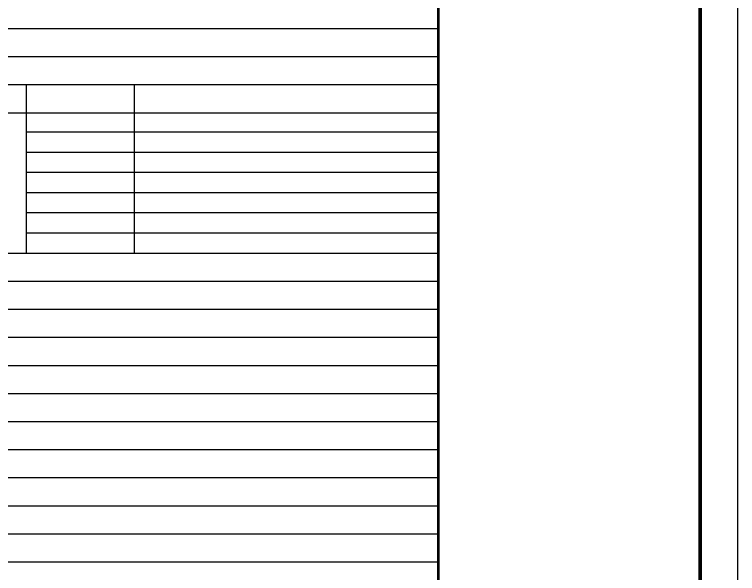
# Model space of a CAD drawing. Extents: x 1188826 to 1909461, y 608442 to 1651179.
# Drawn here: x 1343745 to 1363065, y 1483598 to 1498535 of the extents above; entities that cross this region are included whole.
import ezdxf

# ---------------------------------------------------------------- set-up
doc = ezdxf.new("R2010")
doc.units = 0
doc.header["$LTSCALE"] = 1000
doc.header["$MEASUREMENT"] = 0
doc.layers.add('Defpoint', color=7, linetype='Continuous')
doc.layers.add('图框', color=140, linetype='Continuous')

# ---------------------------------------------------------------- blocks, each defined once
blk = doc.blocks.new('tq123')
at = {"layer": '图框', "const_width": 70}
blk.add_lwpolyline([(-6995, 0), (-6995, 57400)], dxfattribs=at)

msp = doc.modelspace()

# ---------------------------------------------------------------- linework, layer by layer
at = {"layer": 'Defpoint', "color": 252}
for p, q in [((1355065, 1525160), (1355065, 1469660)), ((1281465, 1498160), (1355065, 1498160)), ((1281465, 1497410), (1355065, 1497410)), ((1281465, 1496660), (1355065, 1496660)), ((1344059, 1496660), (1344059, 1492160)), ((1346940, 1496660), (1346940, 1492160)), ((1339964, 1495910), (1355065, 1495910)), ((1344059, 1495400), (1355065, 1495400)), ((1344059, 1494860), (1355065, 1494860)), ((1344059, 1494320), (1355065, 1494320)), ((1344059, 1493780), (1355065, 1493780)), ((1344059, 1493240), (1355065, 1493240)), ((1344059, 1492700), (1355065, 1492700)), ((1281465, 1492160), (1355065, 1492160)), ((1281465, 1491410), (1355065, 1491410)), ((1281465, 1490660), (1355065, 1490660)), ((1281465, 1489910), (1355065, 1489910)), ((1281465, 1489160), (1355065, 1489160)), ((1281465, 1488410), (1355065, 1488410)), ((1281465, 1487660), (1355065, 1487660)), ((1281465, 1486910), (1355065, 1486910)), ((1281465, 1486160), (1355067, 1486160)), ((1281465, 1485410), (1355067, 1485410)), ((1281465, 1484660), (1355067, 1484660)), ((1307065, 1483910), (1355067, 1483910))]:
    msp.add_line(p, q, dxfattribs=at)
at = {"layer": '图框'}
msp.add_lwpolyline([(1278965, 1528060), (1363065, 1528060), (1363065, 1468660), (1278965, 1468660)], close=True, dxfattribs=at)
msp.add_lwpolyline([(1278965, 1528060), (1363065, 1528060), (1363065, 1468660), (1278965, 1468660)], close=True, dxfattribs=at)
at = {"layer": '图框', "const_width": 100}
msp.add_lwpolyline([(1362065, 1469660), (1362065, 1527060), (1281465, 1527060), (1281465, 1469660)], close=True, dxfattribs=at)

# ---------------------------------------------------------------- block references
msp.add_blockref('tq123', (1362065, 1469660))

doc.saveas('drawing.dxf')
